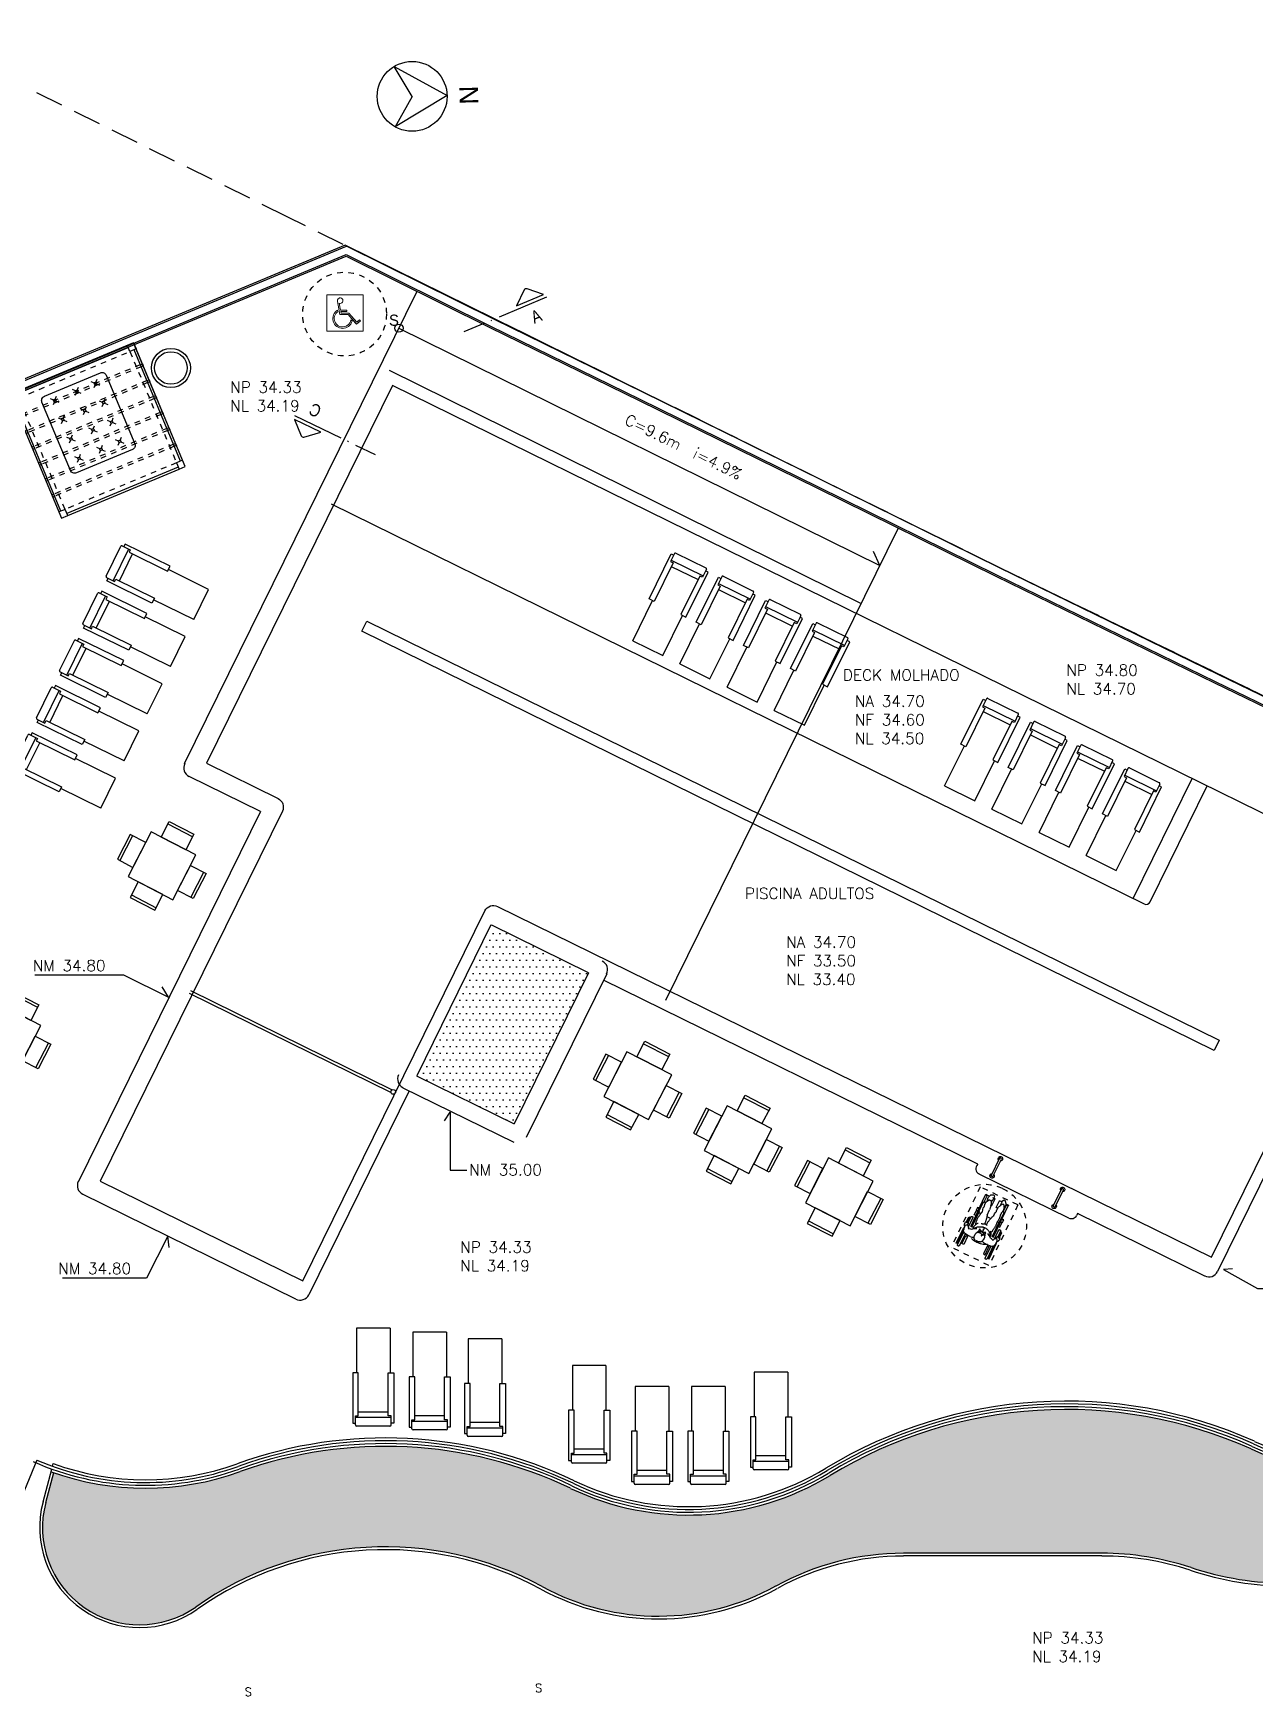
# Model space of a CAD drawing. Header units: metres. Extents: x -154 to 570, y -18 to 184.
# Drawn here: x -16.82 to 5.04, y 9.88 to 39.67 of the extents above; entities that cross this region are included whole.
import ezdxf
from ezdxf.enums import TextEntityAlignment as Align

# ---------------------------------------------------------------- set-up
doc = ezdxf.new("R2010")
doc.units = ezdxf.units.M
for name, pattern in [('DASHDOT', [1, 0.5, -0.25, 0, -0.25]), ('DASHEDX2', [1.5, 1, -0.5]), ('HIDDEN', [0.375, 0.25, -0.125]), ('terreno + circ vert$0$DASHEDX2', [1.5, 1, -0.5])]:
    doc.linetypes.add(name, pattern=pattern)
for name, color, linetype in [('AR-MOB', 2, 'Continuous'), ('ARQ-ALV ACAB', 4, 'Continuous'), ('ARQ-ALV-BXA', 3, 'Continuous'), ('ARQ-AUX', 7, 'Continuous'), ('ARQ-DIM - EMBASAM', 2, 'Continuous'), ('ARQ-PRJ', 7, 'DASHEDX2'), ('ARQ-SIM', 1, 'Continuous'), ('FM-PRJ', 1, 'HIDDEN'), ('LINHA01', 8, 'Continuous'), ('PA-GRADIL', 7, 'Continuous'), ('PA-MOBILIÁRIO', 251, 'Continuous'), ('PA-NIVEIS', 7, 'Continuous'), ('PA-NIVEL', 7, 'Continuous'), ('PA-PAISAGISMO', 7, 'Continuous'), ('PA-PISO', 7, 'Continuous'), ('PA-PLANTIO', 84, 'DASHDOT'), ('PA-TEXTO', 7, 'Continuous'), ('PA-VEGETAÇÃO', 84, 'Continuous'), ('PROJEÇÕES', 7, 'HIDDEN'), ('terreno + circ vert$0$ARQ-EST', 2, 'Continuous'), ('terreno + circ vert$0$ARQ-PRJ', 7, 'terreno + circ vert$0$DASHEDX2'), ('terreno + circ vert$0$ARQ-SIM', 1, 'Continuous'), ('TEXTO3 1-50', 6, 'Continuous')]:
    doc.layers.add(name, color=color, linetype=linetype)
doc.styles.add('100_R_100', font='GOTHIC.TTF', dxfattribs={"height": 0.25})
doc.styles.add('Adesa', font='ARIALN.TTF')
doc.styles.add('Romans', font='romans.shx')
doc.styles.add('terreno + circ vert$0$Arial', font='arial.ttf')
pattern_1 = [(0, (-753.57029, 160.3369), (0.05953125, 0.1190625), [0, -0.1190625])]

# ---------------------------------------------------------------- blocks, each defined once
blk = doc.blocks.new('A$C119253A6')
blk.add_lwpolyline([(0.9, 0.9), (0, 0.9), (0, 0), (0.9, 0)], close=True)
blk = doc.blocks.new('A$C09573A45')
blk.add_line((0.264, 0), (0.264, 0.5))
blk.add_lwpolyline([(0, 0), (0.314, 0), (0.314, 0.5), (0, 0.5)], close=True)
blk = doc.blocks.new('A$C6A2E4839')
at = {"layer": 'PA-MOBILIÁRIO'}
for name, p, rotation in [('A$C09573A45', (0.575, 1.203), 135.0645265609486), ('A$C119253A6', (1.363, 0.718), 135.0645265609486), ('A$C09573A45', (0.231, 0.575), 225.0645265609486)]:
    blk.add_blockref(name, p, dxfattribs=dict(at, rotation=rotation))
at = {"layer": 'PA-MOBILIÁRIO', "xscale": -1}
for p, rotation in [((0.867, 1.213), 225.0645265609484), ((1.212, 0.567), 135.0645265609486)]:
    blk.add_blockref('A$C09573A45', p, dxfattribs=dict(at, rotation=rotation))
blk = doc.blocks.new('ChaseLong')
at = {"layer": 'PA-MOBILIÁRIO'}
for p, q in [((-0.95, 0.327), (-0.05, 0.327)), ((-0.95, 0.227), (-0.95, 0.327)), ((-0.05, 0.327), (-0.05, 0.277)), ((-1.75, 0.259), (-0.95, 0.259)), ((-0.18, 0.227), (-0.95, 0.227)), ((-0.25, 0.227), (-0.25, -0.309)), ((-0.18, 0.277), (-0.18, 0.227)), ((-0.02, 0.277), (-0.18, 0.277)), ((-0.15, 0.277), (-0.15, -0.359)), ((0, 0.257), (0, -0.339)), ((-0.95, -0.309), (-0.95, -0.409)), ((-0.18, -0.309), (-0.95, -0.309)), ((-0.95, -0.409), (-0.05, -0.409)), ((-0.18, -0.359), (-0.18, -0.309)), ((-0.02, -0.359), (-0.18, -0.359)), ((-0.05, -0.409), (-0.05, -0.359))]:
    blk.add_line(p, q, dxfattribs=at)
blk.add_lwpolyline([(-1.75, 0.259), (-1.75, -0.341), (-0.95, -0.341)], dxfattribs=at)
for centre, start, end in [((-0.02, 0.257), 360, 90), ((-0.02, -0.339), 270, 0)]:
    blk.add_arc(centre, 0.02, start, end, dxfattribs=at)
blk = doc.blocks.new('A$C1A1416DE')
at = {"layer": 'AR-MOB', "color": 8}
for p, q in [((0.158, 1.283), (0.105, 1.336)), ((0.158, 1.283), (0.105, 1.336)), ((0.158, 1.247), (0.105, 1.194)), ((0.158, 1.247), (0.105, 1.194)), ((0.195, 1.283), (0.248, 1.336)), ((0.195, 1.283), (0.248, 1.336)), ((0.195, 1.247), (0.248, 1.194)), ((0.195, 1.247), (0.248, 1.194)), ((0.627, 1.283), (0.574, 1.336)), ((0.627, 1.283), (0.574, 1.336)), ((0.627, 1.247), (0.574, 1.194)), ((0.627, 1.247), (0.574, 1.194)), ((0.663, 1.283), (0.716, 1.336)), ((0.663, 1.283), (0.716, 1.336)), ((0.663, 1.247), (0.716, 1.194)), ((0.663, 1.247), (0.716, 1.194)), ((1.095, 1.283), (1.042, 1.336)), ((1.095, 1.283), (1.042, 1.336)), ((1.095, 1.247), (1.042, 1.194)), ((1.095, 1.247), (1.042, 1.194)), ((1.132, 1.283), (1.185, 1.336)), ((1.132, 1.283), (1.185, 1.336)), ((1.132, 1.247), (1.185, 1.194)), ((1.132, 1.247), (1.185, 1.194)), ((1.564, 1.283), (1.511, 1.336)), ((1.564, 1.283), (1.511, 1.336)), ((1.564, 1.247), (1.511, 1.194)), ((1.564, 1.247), (1.511, 1.194)), ((1.6, 1.283), (1.654, 1.336)), ((1.6, 1.283), (1.654, 1.336)), ((1.6, 1.247), (1.654, 1.194)), ((1.6, 1.247), (1.654, 1.194)), ((0.158, 0.829), (0.105, 0.882)), ((0.158, 0.829), (0.105, 0.882)), ((0.158, 0.792), (0.105, 0.739)), ((0.158, 0.792), (0.105, 0.739)), ((0.195, 0.829), (0.248, 0.882)), ((0.195, 0.829), (0.248, 0.882)), ((0.195, 0.792), (0.248, 0.739)), ((0.195, 0.792), (0.248, 0.739)), ((0.627, 0.829), (0.574, 0.882)), ((0.627, 0.829), (0.574, 0.882)), ((0.627, 0.792), (0.574, 0.739)), ((0.627, 0.792), (0.574, 0.739)), ((0.663, 0.829), (0.716, 0.882)), ((0.663, 0.829), (0.716, 0.882)), ((0.663, 0.792), (0.716, 0.739)), ((0.663, 0.792), (0.716, 0.739)), ((1.095, 0.829), (1.042, 0.882)), ((1.095, 0.829), (1.042, 0.882)), ((1.095, 0.792), (1.042, 0.739)), ((1.095, 0.792), (1.042, 0.739)), ((1.132, 0.829), (1.185, 0.882)), ((1.132, 0.829), (1.185, 0.882)), ((1.132, 0.792), (1.185, 0.739)), ((1.132, 0.792), (1.185, 0.739)), ((1.564, 0.829), (1.511, 0.882)), ((1.564, 0.829), (1.511, 0.882)), ((1.564, 0.792), (1.511, 0.739)), ((1.564, 0.792), (1.511, 0.739)), ((1.6, 0.829), (1.654, 0.882)), ((1.6, 0.829), (1.654, 0.882)), ((1.6, 0.792), (1.654, 0.739)), ((1.6, 0.792), (1.654, 0.739)), ((0.158, 0.296), (0.105, 0.349)), ((0.158, 0.296), (0.105, 0.349)), ((0.158, 0.26), (0.105, 0.206)), ((0.158, 0.26), (0.105, 0.206)), ((0.195, 0.296), (0.248, 0.349)), ((0.195, 0.296), (0.248, 0.349)), ((0.195, 0.26), (0.248, 0.206)), ((0.195, 0.26), (0.248, 0.206)), ((0.627, 0.296), (0.574, 0.349)), ((0.627, 0.296), (0.574, 0.349)), ((0.627, 0.26), (0.574, 0.206)), ((0.627, 0.26), (0.574, 0.206)), ((0.663, 0.296), (0.716, 0.349)), ((0.663, 0.296), (0.716, 0.349)), ((0.663, 0.26), (0.716, 0.206)), ((0.663, 0.26), (0.716, 0.206)), ((1.095, 0.296), (1.042, 0.349)), ((1.095, 0.296), (1.042, 0.349)), ((1.095, 0.26), (1.042, 0.206)), ((1.095, 0.26), (1.042, 0.206)), ((1.132, 0.296), (1.185, 0.349)), ((1.132, 0.296), (1.185, 0.349)), ((1.132, 0.26), (1.185, 0.206)), ((1.132, 0.26), (1.185, 0.206)), ((1.564, 0.296), (1.511, 0.349)), ((1.564, 0.296), (1.511, 0.349)), ((1.564, 0.26), (1.511, 0.206)), ((1.564, 0.26), (1.511, 0.206)), ((1.6, 0.296), (1.654, 0.349)), ((1.6, 0.296), (1.654, 0.349)), ((1.6, 0.26), (1.654, 0.206)), ((1.6, 0.26), (1.654, 0.206))]:
    blk.add_line(p, q, dxfattribs=at)
blk.add_lwpolyline([(0, 0.1), (0, 1.459, -0.414214), (0.1, 1.559), (1.76, 1.559, -0.414214), (1.86, 1.459), (1.86, 0.1, -0.414214), (1.76, 0), (0.1, 0, -0.414214)], format="xyb", close=True, dxfattribs=at)
blk.add_lwpolyline([(0, 0.1), (0, 1.459, -0.414214), (0.1, 1.559), (1.76, 1.559, -0.414214), (1.86, 1.459), (1.86, 0.1, -0.414214), (1.76, 0), (0.1, 0, -0.414214)], format="xyb", close=True, dxfattribs=at)
for centre in [(0.176, 1.265), (0.176, 1.265), (0.645, 1.265), (0.645, 1.265), (1.114, 1.265), (1.114, 1.265), (1.582, 1.265), (1.582, 1.265), (0.176, 0.811), (0.176, 0.811), (0.645, 0.811), (0.645, 0.811), (1.114, 0.811), (1.114, 0.811), (1.582, 0.811), (1.582, 0.811), (0.176, 0.278), (0.176, 0.278), (0.645, 0.278), (0.645, 0.278), (1.114, 0.278), (1.114, 0.278), (1.582, 0.278), (1.582, 0.278)]:
    blk.add_circle(centre, 0.0259, dxfattribs=at)
blk = doc.blocks.new('A$C0CFC7B20')
at = {"layer": 'ARQ-ALV-BXA', "color": 3}
blk.add_line((3, 3), (0, 3), dxfattribs=at)
at = {"layer": 'ARQ-ALV-BXA', "color": 2}
blk.add_line((0, 3), (0, 0), dxfattribs=at)
at = {"layer": 'ARQ-PRJ', "ltscale": 0.03}
for p, q in [((0.511, 2.95), (0.511, 0.05)), ((0.561, 2.95), (0.561, 0.05)), ((0.896, 2.95), (0.896, 0.05)), ((0.946, 2.95), (0.946, 0.05)), ((1.282, 2.95), (1.282, 0.05)), ((1.332, 2.95), (1.332, 0.05)), ((1.668, 2.95), (1.668, 0.05)), ((1.718, 2.95), (1.718, 0.05)), ((2.054, 2.95), (2.054, 0.05)), ((2.104, 2.95), (2.104, 0.05)), ((2.439, 2.95), (2.439, 0.05)), ((2.489, 2.95), (2.489, 0.05))]:
    blk.add_line(p, q, dxfattribs=at)
blk.add_lwpolyline([(2.85, 2.85), (2.85, 0.15), (0.15, 0.15), (0.15, 2.85)], close=True, dxfattribs=at)
at = {"layer": 'PA-GRADIL', "ltscale": 0.1}
blk.add_line((0.05, 0.15), (0.05, 2.85), dxfattribs=at)
at = {"layer": 'PA-PAISAGISMO', "color": 7}
for p, q in [((2.85, 3), (0.15, 3)), ((0.05, 2.85), (0.05, 0.15)), ((2.85, 2.95), (0.15, 2.95)), ((2.95, 2.85), (2.95, 0.15)), ((3, 0.15), (3, 2.85)), ((2.85, 0.05), (0.15, 0.05))]:
    blk.add_line(p, q, dxfattribs=at)
at = {"layer": 'PA-PAISAGISMO', "color": 2}
for points in [[(0, 2.85), (0, 3), (0.15, 3), (0.15, 2.85)], [(0.561, 3), (0.561, 2.95), (0.511, 2.95), (0.511, 3)], [(0.946, 3), (0.946, 2.95), (0.896, 2.95), (0.896, 3)], [(1.332, 3), (1.332, 2.95), (1.282, 2.95), (1.282, 3)], [(1.718, 3), (1.718, 2.95), (1.668, 2.95), (1.668, 3)], [(2.104, 3), (2.104, 2.95), (2.054, 2.95), (2.054, 3)], [(2.489, 3), (2.489, 2.95), (2.439, 2.95), (2.439, 3)], [(3, 2.85), (3, 3), (2.85, 3), (2.85, 2.85)], [(0, 0), (0, 0.15), (0.15, 0.15), (0.15, 0)], [(0, 0), (0, 0.15), (0.15, 0.15), (0.15, 0)], [(0, 0), (0, 0.15), (0.15, 0.15), (0.15, 0)], [(0.561, 0), (0.561, 0.05), (0.511, 0.05), (0.511, 0)], [(0.946, 0), (0.946, 0.05), (0.896, 0.05), (0.896, 0)], [(1.332, 0), (1.332, 0.05), (1.282, 0.05), (1.282, 0)], [(1.718, 0), (1.718, 0.05), (1.668, 0.05), (1.668, 0)], [(2.104, 0), (2.104, 0.05), (2.054, 0.05), (2.054, 0)], [(2.489, 0), (2.489, 0.05), (2.439, 0.05), (2.439, 0)], [(3, 0), (3, 0.15), (2.85, 0.15), (2.85, 0)]]:
    blk.add_lwpolyline(points, close=True, dxfattribs=at)
at = {"layer": 'PA-PISO'}
for q in [(2.905, 0), (3, 0)]:
    blk.add_line((0, 0), q, dxfattribs=at)
at = {"layer": 'PA-MOBILIÁRIO'}
blk.add_blockref('A$C1A1416DE', (0.336, 0.597), dxfattribs=at)
blk = doc.blocks.new('vaso1')
at = {"layer": 'PA-VEGETAÇÃO'}
for radius in [0.3, 0.25]:
    blk.add_circle((0, 0), radius, dxfattribs=at)
blk = doc.blocks.new('bho pne')
at = {"layer": 'LINHA01', "linetype": 'Continuous', "lineweight": 18}
for p, q in [((2856.146, -233.944), (2856.106, -233.715)), ((2856.146, -233.944), (2856.106, -233.715)), ((2856.158, -233.869), (2856.136, -233.745)), ((2856.158, -233.869), (2856.136, -233.745)), ((2856.112, -233.895), (2856.107, -233.868)), ((2856.112, -233.895), (2856.107, -233.868)), ((2856.146, -233.944), (2856.298, -233.944)), ((2856.146, -233.944), (2856.298, -233.944)), ((2856.158, -233.869), (2856.273, -233.869)), ((2856.158, -233.869), (2856.273, -233.869)), ((2856.167, -233.919), (2856.163, -233.894)), ((2856.163, -233.894), (2856.273, -233.894)), ((2856.167, -233.919), (2856.163, -233.894)), ((2856.163, -233.894), (2856.273, -233.894)), ((2856.167, -233.919), (2856.31, -233.919)), ((2856.167, -233.919), (2856.31, -233.919)), ((2856.273, -233.894), (2856.273, -233.869)), ((2856.273, -233.894), (2856.273, -233.869)), ((2856.429, -234.1), (2856.298, -233.944)), ((2856.445, -234.119), (2856.298, -233.944)), ((2856.432, -234.064), (2856.31, -233.919)), ((2856.448, -234.083), (2856.31, -233.919)), ((2856.366, -234.063), (2856.345, -234.039)), ((2856.445, -234.119), (2856.515, -234.059)), ((2856.448, -234.083), (2856.499, -234.04)), ((2856.467, -234.1), (2856.515, -234.059)), ((2856.47, -234.064), (2856.499, -234.04)), ((2856.515, -234.059), (2856.499, -234.04)), ((2856.515, -234.059), (2856.499, -234.04))]:
    blk.add_line(p, q, dxfattribs=at)
at = {"layer": 'LINHA01', "linetype": 'Continuous', "lineweight": 18, "flags": 128}
blk.add_lwpolyline([(2855.913, -234.244), (2855.913, -233.594), (2856.563, -233.594), (2856.563, -234.244)], close=True, dxfattribs=at)
blk.add_lwpolyline([(2855.913, -234.244), (2855.913, -233.594), (2856.563, -233.594), (2856.563, -234.244)], close=True, dxfattribs=at)
at = {"layer": 'LINHA01', "linetype": 'Continuous', "lineweight": 18}
for centre, radius, start, end in [((2856.153, -233.698), 0.05, 251.0055, 200.0053), ((2856.153, -233.698), 0.05, 251.0055, 200.0053), ((2856.196, -234.019), 0.175, 120.481, 345.4352), ((2856.196, -234.019), 0.175, 120.481, 345.4352), ((2856.196, -234.019), 0.15, 124.0916, 352.5624), ((2856.196, -234.019), 0.15, 124.0916, 352.5624)]:
    blk.add_arc(centre, radius, start, end, dxfattribs=at)
at = {"layer": 'PROJEÇÕES', "color": 8, "linetype": 'HIDDEN', "ltscale": 0.3}
blk.add_circle((2856.232, -233.937), 0.75, dxfattribs=at)
blk = doc.blocks.new('CADEIRANTE DIÂMETRO 1.20M - PLANTA')
at = {"color": 7, "ltscale": 0.025}
for p, q in [((0.598, 0.924), (-0.081, 0.245)), ((0.598, 0.924), (1.022, 0.5)), ((1.022, 0.5), (0.343, -0.179)), ((-0.081, 0.245), (0.343, -0.179))]:
    blk.add_line(p, q, dxfattribs=at)
at = {"color": 7}
for p, q in [((0.452, 0.608), (0.563, 0.719)), ((0.563, 0.719), (0.64, 0.797)), ((0.582, 0.701), (0.659, 0.778)), ((0.629, 0.723), (0.632, 0.736)), ((0.632, 0.736), (0.645, 0.754)), ((0.64, 0.797), (0.659, 0.778)), ((0.64, 0.728), (0.655, 0.733)), ((0.645, 0.754), (0.666, 0.767)), ((0.655, 0.733), (0.668, 0.732)), ((0.659, 0.778), (0.669, 0.768)), ((0.666, 0.767), (0.687, 0.773)), ((0.668, 0.732), (0.68, 0.721)), ((0.68, 0.721), (0.679, 0.704)), ((0.687, 0.773), (0.718, 0.772)), ((0.719, 0.727), (0.706, 0.711)), ((0.715, 0.722), (0.744, 0.693)), ((0.718, 0.772), (0.726, 0.765)), ((0.729, 0.752), (0.719, 0.727)), ((0.726, 0.765), (0.729, 0.752)), ((0.218, 0.474), (0.231, 0.477)), ((0.231, 0.477), (0.245, 0.469)), ((0.246, 0.504), (0.249, 0.511)), ((0.25, 0.499), (0.246, 0.504)), ((0.312, 0.566), (0.247, 0.502)), ((0.25, 0.517), (0.247, 0.522)), ((0.35, 0.54), (0.248, 0.438)), ((0.249, 0.519), (0.304, 0.574)), ((0.249, 0.511), (0.25, 0.517)), ((0.255, 0.5), (0.25, 0.499)), ((0.253, 0.474), (0.263, 0.484)), ((0.452, 0.608), (0.255, 0.411)), ((0.264, 0.506), (0.255, 0.5)), ((0.263, 0.484), (0.27, 0.492)), ((0.27, 0.501), (0.264, 0.506)), ((0.328, 0.562), (0.269, 0.502)), ((0.27, 0.492), (0.27, 0.501)), ((0.466, 0.595), (0.271, 0.401)), ((0.302, 0.557), (0.308, 0.542)), ((0.304, 0.574), (0.312, 0.566)), ((0.306, 0.561), (0.312, 0.546)), ((0.386, 0.575), (0.436, 0.625)), ((0.402, 0.558), (0.386, 0.575)), ((0.452, 0.608), (0.402, 0.558)), ((0.462, 0.657), (0.433, 0.628)), ((0.433, 0.628), (0.452, 0.608)), ((0.436, 0.625), (0.452, 0.608)), ((0.452, 0.608), (0.481, 0.638)), ((0.466, 0.595), (0.452, 0.608)), ((0.471, 0.567), (0.454, 0.583)), ((0.462, 0.599), (0.563, 0.701)), ((0.481, 0.638), (0.462, 0.657)), ((0.494, 0.651), (0.504, 0.641)), ((0.588, 0.449), (0.545, 0.493)), ((0.57, 0.55), (0.588, 0.565)), ((0.582, 0.701), (0.589, 0.693)), ((0.588, 0.565), (0.599, 0.577)), ((0.599, 0.577), (0.608, 0.599)), ((0.606, 0.458), (0.668, 0.517)), ((0.649, 0.634), (0.667, 0.616)), ((0.667, 0.616), (0.744, 0.693)), ((0.675, 0.686), (0.673, 0.679)), ((0.679, 0.704), (0.675, 0.686)), ((0.683, 0.69), (0.675, 0.687)), ((0.692, 0.699), (0.683, 0.69)), ((0.706, 0.711), (0.692, 0.699)), ((0.714, 0.569), (0.791, 0.646)), ((0.732, 0.55), (0.714, 0.569)), ((0.735, 0.458), (0.776, 0.487)), ((0.779, 0.597), (0.77, 0.578)), ((0.776, 0.487), (0.792, 0.512)), ((0.787, 0.616), (0.779, 0.597)), ((0.818, 0.641), (0.787, 0.616)), ((0.82, 0.617), (0.791, 0.646)), ((0.792, 0.512), (0.802, 0.543)), ((0.799, 0.484), (0.792, 0.491)), ((0.797, 0.527), (0.839, 0.556)), ((0.799, 0.484), (0.876, 0.561)), ((0.834, 0.65), (0.818, 0.641)), ((0.818, 0.465), (0.895, 0.542)), ((0.854, 0.642), (0.834, 0.65)), ((0.839, 0.556), (0.866, 0.604)), ((0.866, 0.604), (0.854, 0.642)), ((0.876, 0.561), (0.866, 0.57)), ((0.895, 0.542), (0.876, 0.561)), ((0.006, 0.276), (0.201, 0.471)), ((0.014, 0.268), (0.006, 0.276)), ((0.174, 0.429), (0.014, 0.268)), ((0.162, 0.395), (0.018, 0.252)), ((0.02, 0.274), (0.034, 0.268)), ((0.023, 0.278), (0.038, 0.272)), ((0.172, 0.363), (0.04, 0.231)), ((0.082, 0.245), (0.17, 0.333)), ((0.102, 0.225), (0.082, 0.245)), ((0.19, 0.313), (0.102, 0.225)), ((0.161, 0.402), (0.176, 0.432)), ((0.165, 0.372), (0.161, 0.402)), ((0.185, 0.346), (0.165, 0.372)), ((0.17, 0.333), (0.19, 0.313)), ((0.187, 0.344), (0.174, 0.33)), ((0.176, 0.432), (0.2, 0.461)), ((0.222, 0.308), (0.185, 0.346)), ((0.201, 0.33), (0.187, 0.316)), ((0.2, 0.461), (0.218, 0.474)), ((0.226, 0.301), (0.222, 0.308)), ((0.226, 0.301), (0.244, 0.285)), ((0.245, 0.43), (0.236, 0.419)), ((0.236, 0.419), (0.25, 0.414)), ((0.243, 0.47), (0.253, 0.474)), ((0.244, 0.285), (0.255, 0.28)), ((0.245, 0.469), (0.25, 0.446)), ((0.25, 0.446), (0.245, 0.43)), ((0.25, 0.414), (0.267, 0.404)), ((0.255, 0.28), (0.267, 0.276)), ((0.267, 0.404), (0.279, 0.394)), ((0.267, 0.276), (0.273, 0.274)), ((0.273, 0.274), (0.281, 0.269)), ((0.279, 0.394), (0.302, 0.394)), ((0.302, 0.394), (0.325, 0.389)), ((0.325, 0.389), (0.355, 0.379)), ((0.347, 0.331), (0.379, 0.361)), ((0.401, 0.315), (0.449, 0.37)), ((0.428, 0.272), (0.457, 0.294)), ((0.487, 0.227), (0.477, 0.256)), ((0.693, 0.367), (0.499, 0.173)), ((0.707, 0.354), (0.509, 0.156)), ((0.639, 0.251), (0.537, 0.149)), ((0.707, 0.354), (0.656, 0.304)), ((0.656, 0.304), (0.673, 0.287)), ((0.665, 0.372), (0.682, 0.356)), ((0.673, 0.287), (0.723, 0.338)), ((0.676, 0.411), (0.726, 0.443)), ((0.693, 0.367), (0.707, 0.354)), ((0.697, 0.363), (0.799, 0.465)), ((0.707, 0.354), (0.818, 0.465)), ((0.707, 0.354), (0.736, 0.383)), ((0.726, 0.335), (0.707, 0.354)), ((0.723, 0.338), (0.707, 0.354)), ((0.726, 0.443), (0.735, 0.458)), ((0.755, 0.364), (0.726, 0.335)), ((0.736, 0.383), (0.755, 0.364)), ((0.749, 0.396), (0.74, 0.406)), ((0.411, 0.092), (0.323, 0.004)), ((0.323, 0.004), (0.343, -0.016)), ((0.461, 0.074), (0.329, -0.058)), ((0.343, -0.016), (0.432, 0.072)), ((0.494, 0.064), (0.35, -0.08)), ((0.527, 0.076), (0.367, -0.085)), ((0.378, 0.157), (0.371, 0.178)), ((0.374, -0.092), (0.569, 0.103)), ((0.383, 0.146), (0.378, 0.157)), ((0.4, 0.128), (0.383, 0.146)), ((0.4, 0.128), (0.407, 0.123)), ((0.407, 0.123), (0.444, 0.087)), ((0.432, 0.072), (0.411, 0.092)), ((0.428, 0.102), (0.415, 0.089)), ((0.442, 0.089), (0.428, 0.075)), ((0.444, 0.087), (0.471, 0.067)), ((0.471, 0.067), (0.5, 0.063)), ((0.492, 0.203), (0.487, 0.227)), ((0.492, 0.181), (0.492, 0.203)), ((0.502, 0.169), (0.492, 0.181)), ((0.5, 0.063), (0.531, 0.078)), ((0.512, 0.152), (0.502, 0.169)), ((0.517, 0.138), (0.512, 0.152)), ((0.528, 0.147), (0.517, 0.138)), ((0.544, 0.151), (0.528, 0.147)), ((0.531, 0.078), (0.56, 0.102)), ((0.568, 0.147), (0.544, 0.151)), ((0.56, 0.102), (0.573, 0.12)), ((0.568, 0.145), (0.572, 0.155)), ((0.575, 0.132), (0.568, 0.147)), ((0.572, 0.155), (0.582, 0.165)), ((0.573, 0.12), (0.575, 0.132)), ((0.582, 0.165), (0.591, 0.171)), ((0.591, 0.171), (0.599, 0.172)), ((0.598, 0.157), (0.597, 0.151)), ((0.597, 0.151), (0.602, 0.148)), ((0.604, 0.166), (0.598, 0.157)), ((0.599, 0.172), (0.604, 0.166)), ((0.66, 0.23), (0.6, 0.17)), ((0.665, 0.213), (0.6, 0.149)), ((0.602, 0.148), (0.609, 0.151)), ((0.609, 0.151), (0.615, 0.152)), ((0.615, 0.152), (0.621, 0.149)), ((0.617, 0.151), (0.672, 0.206)), ((0.655, 0.204), (0.64, 0.21)), ((0.659, 0.208), (0.644, 0.214)), ((0.672, 0.206), (0.665, 0.213)), ((0.373, -0.079), (0.366, -0.064)), ((0.367, -0.085), (0.374, -0.092)), ((0.376, -0.075), (0.37, -0.06))]:
    blk.add_line(p, q, dxfattribs=at)
at = {"color": 7, "ltscale": 0.025}
blk.add_ellipse((0.471, 0.372), major_axis=(-0.424, 0.424), ratio=1, start_param=-1.570796, end_param=4.712389, dxfattribs=at)
at = {"color": 7}
for centre, major_axis, ratio, start_param, end_param in [((0.573, 0.71), (-0.00944, -0.00944), 0.999981, 4.712389, 7.853982), ((0.684, 0.607), (0.091, 0.091), 1, 1.135643, 1.829009), ((0.65, 0.787), (-0.00944, -0.00944), 0.999981, 4.712389, 7.853982), ((0.259, 0.465), (0.0414, 0.0414), 1, 0.997959, 2.406692), ((0.339, 0.551), (-0.0107, 0.0107), 0.999981, 3.141593, 6.283185), ((0.712, 0.234), (-0.289, 0.289), 0.871851, -0.154436, 0.229384), ((0.472, 0.647), (-0.00643, 0.00643), 0.999981, 3.141593, 6.283185), ((1, 0.106), (-0.498, 0.498), 0.704926, -0.105807, 0.117367), ((0.168, 0.724), (-0.315, 0.315), 0.894782, 3.122165, 3.560862), ((-3.053, 4.176), (-3.567, 3.567), 0.53167, 3.156888, 3.173824), ((0.531, 0.727), (-0.106, 0.106), 1, 2.898608, 3.603956), ((0.828, 0.367), (-0.154, 0.154), 1, -0.549684, 0.032487), ((0.777, 0.553), (0.019, 0.019), 1, 5.119339, 7.052507), ((0.808, 0.474), (-0.00944, -0.00944), 0.999981, 4.712389, 7.853982), ((0.885, 0.551), (-0.00944, -0.00944), 0.999981, 4.712389, 7.853982), ((0.029, 0.241), (-0.0107, -0.0107), 0.999981, 4.712389, 7.853982), ((0.511, 0.414), (0.223, 0.223), 1, 2.651412, 3.631674), ((0.34, 0.248), (0.0449, 0.0449), 1, 1.377338, 2.576881), ((0.375, 0.238), (0.0683, 0.0683), 1, 1.00964, 1.711987), ((0.362, 0.35), (-0.0527, 0.0527), 1, -0.953003, 0.153485), ((0.358, 0.28), (0.0899, 0.0899), 1, 6.028174, 7.532278), ((0.306, 0.306), (0.0388, 0.0388), 1, 5.051798, 5.988467), ((0.389, 0.432), (0.022, 0.022), 1, 1.306837, 2.601824), ((0.376, 0.262), (0.0203, 0.0203), 1, 0.723042, 1.583937), ((0.404, 0.323), (0.0295, 0.0295), 1, 2.215206, 3.271985), ((0.353, 0.253), (0.0544, 0.0544), 1, 5.833636, 6.944414), ((0.445, 0.364), (-0.0465, 0.0465), 1, 0.828631, 1.622332), ((0.368, 0.236), (0.0388, 0.0388), 1, 5.54814, 6.871958), ((0.336, 0.266), (-0.0642, 0.0642), 1, 3.10041, 4.044003), ((0.498, 0.488), (0.14, 0.14), 1, 3.414852, 3.719291), ((0.424, 0.335), (-0.00141, 0.00141), 1, -1.570796, 4.712389), ((0.437, 0.348), (-0.00141, 0.00141), 1, -1.570796, 4.712389), ((0.448, 0.362), (0.00141, 0.00141), 1, 6.283185307169487, 12.56637061434907), ((0.509, 0.455), (-0.0431, 0.0431), 1, 1.572226, 2.163721), ((0.297, 0.246), (0.14, 0.14), 1, 5.325367, 6.036604), ((0.611, 0.411), (0.082, 0.082), 1, 2.497554, 3.0212), ((0.42, 0.301), (-0.0866, 0.0866), 1, 3.043817, 3.916998), ((0.849, 0.046), (-0.342, 0.342), 0.86718, -0.28811, 0.027295), ((0.353, 0.56), (-0.25, 0.25), 0.886669, 2.876136, 3.381519), ((0.649, 0.241), (-0.0107, 0.0107), 0.999981, 3.141593, 6.283185), ((0.571, 0.453), (0.0797, 0.0797), 1, 4.673796, 5.119855), ((0.746, 0.373), (-0.00643, 0.00643), 0.999981, 3.141593, 6.283185), ((0.408, 0.295), (0.101, 0.101), 1, 2.787985, 3.285662), ((0.349, 0.234), (0.0424, 0.0424), 1, 3.500943, 4.864598), ((0.563, 0.161), (-0.0414, 0.0414), 1, 2.305697, 3.71443), ((0.34, -0.069), (-0.0107, -0.0107), 0.999981, 4.712389, 7.853982)]:
    blk.add_ellipse(centre, major_axis=major_axis, ratio=ratio, start_param=start_param, end_param=end_param, dxfattribs=at)
blk.add_ellipse((0.411, 0.321), major_axis=(0.00141, 0.00141), ratio=1, dxfattribs=at)
blk = doc.blocks.new('pni035-ap-paisag-terreo-r01$0$BARRA')
at = {"layer": 'PA-PAISAGISMO', "color": 7}
for points in [[(386.861, -278.983, -0.692215), (386.9, -278.983, -0.181883)], [(386.861, -279.324, 0.692215), (386.9, -279.324, 0.181883)]]:
    blk.add_lwpolyline(points, format="xyb", dxfattribs=at)
for points in [[(386.861, -279.324), (386.861, -278.983)], [(386.9, -278.983), (386.9, -279.324)]]:
    blk.add_lwpolyline(points, dxfattribs=at)
for centre, start, end in [((386.88, -278.983), 299.8555, 240.1445), ((386.88, -279.324), 119.8555, 60.1445)]:
    blk.add_arc(centre, 0.04, start, end, dxfattribs=at)
blk = doc.blocks.new('A$C23B574F5')
at = {"layer": 'PA-PLANTIO'}
h = blk.add_hatch(dxfattribs=at)
h.set_pattern_fill('DOTS', color=256, scale=0.075, style=0)
h.set_pattern_definition([(0, (-744.69338, 77.72053), (0.05953125, 0.1190625), [0, -0.1190625])])
h.paths.add_polyline_path([(-6.873, 22.832), (-8.619, 23.691), (-9.948, 20.991), (-8.202, 20.131)])
h = blk.add_hatch(dxfattribs=at)
h.set_pattern_fill('DOTS', color=256, scale=0.075, style=0)
h.set_pattern_definition(pattern_1)
edge = h.paths.add_edge_path()
edge.add_line((5.647, 11.913), (19.637, 11.913))
edge.add_arc((19.637, 8.571), 3.342, 51.8985, 90, ccw=False)
edge.add_arc((23.554, 13.567), 3.006, 231.8985, 303.9021)
edge.add_arc((27.828, 7.207), 4.656, 90, 123.9021, ccw=False)
edge.add_line((27.828, 11.863), (27.828, 12.213))
edge.add_line((27.828, 12.213), (33.587, 12.213))
edge.add_arc((33.606, 4.99), 7.223, 64.8732, 90.1448, ccw=False)
edge.add_line((36.673, 11.53), (36.524, 11.213))
edge.add_line((36.524, 11.213), (40.358, 9.414))
edge.add_arc((40.787, 10.329), 1.011, 244.8753, 333.8948)
edge.add_line((41.695, 9.885), (36.879, 12.155))
edge.add_line((36.879, 12.155), (25.955, 17.48))
edge.add_line((25.955, 17.48), (22.976, 14.608))
edge.add_arc((20.133, 17.204), 3.85, 270, 317.5977, ccw=False)
edge.add_line((20.133, 13.354), (9.498, 13.354))
edge.add_arc((9.498, 24.44), 11.086, 245.9343, 270, ccw=False)
edge.add_line((4.978, 14.318), (3.909, 12.192))
edge.add_arc((5.647, 17.473), 5.56, 251.7822, 270)
h = blk.add_hatch(dxfattribs=at)
h.set_pattern_fill('DOTS', color=256, scale=0.075, style=0)
h.set_pattern_definition(pattern_1)
h.paths.add_polyline_path([(-7.204, 13.613, 0.2003), (-13.12, 13.912, -0.171399), (-16.457, 13.894), (-16.599, 13.357, 0.700686), (-13.915, 11.488, -0.285155), (-7.713, 11.852, 0.255249), (-3.528, 11.865, -0.126362), (-1.243, 12.452), (2.303, 12.452, -0.080357), (3.909, 12.192), (4.978, 14.318, 0.246174), (-2.559, 13.844, -0.253033)])
at = {"layer": 'PA-GRADIL'}
blk.add_line((-16.757, 14.118, 0), (-17.158, 13.147, 0), dxfattribs=at)
at = {"layer": 'PA-GRADIL', "ltscale": 0.1}
for centre, radius, start, end in [((1.661, 6.891, 0), 8.234, 65.9343, 121.2532), ((1.661, 6.891, 0), 8.184, 65.9343, 121.2532), ((-10.52, 6.675, 0), 7.79, 64.4544, 109.7603), ((-10.52, 6.675, 0), 7.74, 64.4544, 109.7603), ((9.498, 24.44, 0), 11.036, 245.9343, 270), ((9.498, 24.44, 0), 10.986, 245.9343, 270), ((-14.486, 19.269, 0), 5.68, 245.715, 246.2195), ((-14.814, 18.627, 0), 4.96, 246.1099, 289.7603), ((-14.814, 18.627, 0), 4.91, 246.6789, 289.7603), ((-5.096, 18.024, 0), 4.839, 244.4544, 301.2532), ((-5.096, 18.024, 0), 4.789, 244.4544, 301.2532)]:
    blk.add_arc(centre, radius, start, end, dxfattribs=at)
at = {"layer": 'PA-NIVEIS', "elevation": 0}
blk.add_lwpolyline([(4.641, 17.544), (4.482, 17.534), (5.092, 17.189), (6.733, 17.189)], dxfattribs=at)
at = {"layer": 'PA-PAISAGISMO', "ltscale": 0.1}
for p, q in [((-14.113, 26.591, 0), (-9.957, 35.037, 0)), ((-10.454, 33.638, 0), (-2.002, 29.459, 0)), ((-11.492, 31.239, 0), (3.063, 24.078, 0)), ((-5.5, 22.352, 0), (-1.344, 30.798, 0)), ((-12.757, 25.732, 0), (-14.035, 26.36, 0)), ((2.865, 24.175, 0), (3.922, 26.324, 0)), ((3.169, 24.114, 0), (4.191, 26.192, 0)), ((-12.757, 25.732, 0), (-16.016, 19.108, 0)), ((-8.63, 23.701, 0), (-9.96, 21.001, 0)), ((-6.884, 22.842, 0), (-8.617, 23.695, 0)), ((0.082, 19.415, 0), (-6.615, 22.71, 0)), ((6.722, 22.278, 0), (4.377, 17.494, 0)), ((-10.093, 20.732, 0), (-11.892, 17.079, 0)), ((1.711, 18.452, 0), (0.107, 19.241, 0)), ((-12.123, 17, 0), (-15.942, 18.879, 0)), ((1.873, 18.54, 0), (1.853, 18.501, 0)), ((4.146, 17.415, 0), (1.87, 18.535, 0)), ((-16.478, 14.007, 0), (-16.465, 14.056, 0)), ((-16.648, 13.369, 0), (-16.491, 13.959, 0)), ((-16.599, 13.357, 0), (-16.457, 13.894, 0)), ((2.303, 12.452, 0), (-1.243, 12.452, 0)), ((2.303, 12.402, 0), (-1.243, 12.402, 0))]:
    blk.add_line(p, q, dxfattribs=at)
at = {"layer": 'PA-PAISAGISMO'}
for p, q in [((-6.884, 22.842, 0), (-8.213, 20.141, 0)), ((-6.559, 22.824, 0), (-8, 19.894, 0)), ((-9.961, 21.002, 0), (-8.213, 20.141, 0)), ((-10.206, 20.787, 0), (-8.219, 19.81, 0))]:
    blk.add_line(p, q, dxfattribs=at)
at = {"layer": 'PA-PAISAGISMO', "color": 7}
for p, q in [((-10.421, 20.701, 0), (-14.028, 22.476, 0)), ((-10.402, 20.747, 0), (-14.003, 22.519, 0))]:
    blk.add_line(p, q, dxfattribs=at)
at = {"layer": 'PA-PAISAGISMO', "ltscale": 0.1, "elevation": 0}
blk.add_lwpolyline([(4.27, 17.752), (7.598, 24.516), (-10.391, 33.362), (-13.721, 26.596), (-12.441, 25.966, -0.414254), (-12.364, 25.739), (-15.625, 19.112), (-11.999, 17.328), (-8.739, 23.956, -0.414087), (-8.511, 24.033)], format="xyb", close=True, dxfattribs=at)
at = {"layer": 'PA-PAISAGISMO', "color": 7}
blk.add_circle((-10.38, 20.711, 0), 0.0426, dxfattribs=at)
at = {"layer": 'PA-PAISAGISMO'}
for centre, radius, start, end in [((-13.958, 26.515, 0), 0.172, 153.8022, 243.8022), ((-6.714, 22.9, 0), 0.172, 333.759, 63.759), ((-10.129, 20.942, 0), 0.172, 153.8022, 243.8022), ((-15.862, 19.032, 0), 0.172, 153.8021, 243.8021), ((4.222, 17.57, 0), 0.172, 243.8022, 333.969), ((-12.047, 17.155, 0), 0.172, 243.8021, 333.8021), ((1.661, 6.891, 0), 8.284, 65.9343, 121.2532), ((1.661, 6.891, 0), 8.134, 65.9343, 121.2532), ((-5.096, 18.024, 0), 4.889, 244.4544, 301.2532), ((-5.096, 18.024, 0), 4.739, 244.4544, 301.2532)]:
    blk.add_arc(centre, radius, start, end, dxfattribs=at)
at = {"layer": 'PA-PAISAGISMO', "ltscale": 0.1}
for centre, radius, start, end in [((3.098, 24.148, 0), 0.0789, 243.8025, 333.7985), ((0.154, 19.337, 0), 0.106, 132.8018, 243.7985), ((1.758, 18.548, 0), 0.106, 243.7984, 333.7984), ((-10.52, 6.675, 0), 7.84, 64.4544, 109.7603), ((-10.52, 6.675, 0), 7.69, 64.4544, 109.7603), ((9.498, 24.44, 0), 11.086, 245.9343, 270), ((9.498, 24.44, 0), 10.936, 245.9343, 270), ((-14.814, 18.627, 0), 4.86, 250.1333, 289.7603), ((-14.814, 18.627, 0), 5.01, 250.283, 289.7603), ((-14.918, 12.91, 0), 1.79, 165.1213, 305.1948), ((-14.918, 12.91, 0), 1.74, 165.1213, 305.1948), ((-10.52, 6.675, 0), 5.89, 61.5317, 125.1948), ((-10.52, 6.675, 0), 5.84, 61.5317, 125.1948), ((-1.243, 7.709, 0), 4.742, 90, 118.8073), ((-1.243, 7.709, 0), 4.692, 90, 118.8073), ((2.303, 7.358, 0), 5.093, 71.7061, 90), ((2.303, 7.358, 0), 5.043, 71.7061, 90), ((5.647, 17.473, 0), 5.61, 251.7061, 270), ((5.647, 17.473, 0), 5.56, 251.7061, 270), ((-5.632, 15.69, 0), 4.415, 241.5317, 298.8073), ((-5.632, 15.69, 0), 4.365, 241.5317, 298.8073)]:
    blk.add_arc(centre, radius, start, end, dxfattribs=at)
at = {"layer": 'PA-PISO', "elevation": 0}
blk.add_lwpolyline([(4.403, 21.636), (4.315, 21.456), (-10.941, 28.962), (-10.853, 29.142)], close=True, dxfattribs=at)
at = {"layer": 'PA-TEXTO', "color": 7, "elevation": 0}
for points in [[(-10.277, 34.387), (-1.667, 30.14), (-1.782, 30.39)], [(-16.796, 22.807), (-15.21, 22.807), (-14.402, 22.41), (-14.513, 22.592)], [(-9.463, 20.195), (-9.362, 20.349), (-9.362, 19.308), (-9.064, 19.308)], [(-14.389, 17.924), (-14.413, 18.127), (-14.798, 17.376), (-16.297, 17.376)]]:
    blk.add_lwpolyline(points, dxfattribs=at)
at = {"layer": 'PA-TEXTO'}
blk.add_circle((-10.277, 34.387, 0), 0.0738, dxfattribs=at)
at = {"layer": 'FM-PRJ', "color": 252, "xscale": -1.25004913779713, "yscale": 1.25004913779713, "zscale": 1.25004913779713, "rotation": 289.3986444024665}
blk.add_blockref('CADEIRANTE DIÂMETRO 1.20M - PLANTA', (-0.038, 17.598, 0), dxfattribs=at)
at = {"layer": 'PA-MOBILIÁRIO', "xscale": 0.7999999999999998, "yscale": 0.7999999999999998, "zscale": 0.7999999999999998, "rotation": 292.651680837577}
blk.add_blockref('A$C0CFC7B20', (-17.242, 33.201, 0), dxfattribs=at)
at = {"layer": 'PA-MOBILIÁRIO'}
for name, p, rotation in [('ChaseLong', (-15.406, 30.177, 0), 153.7984664414358), ('ChaseLong', (-5.088, 30.246, 0), 63.79846644143577), ('ChaseLong', (-4.243, 29.83, 0), 63.79846644143577), ('ChaseLong', (-15.822, 29.332, 0), 153.7984664414358), ('ChaseLong', (-3.399, 29.414, 0), 63.79846644143577), ('ChaseLong', (-2.554, 28.999, 0), 63.79846644143577), ('ChaseLong', (-16.237, 28.488, 0), 153.7984664414358), ('ChaseLong', (-16.653, 27.643, 0), 153.7984664414358), ('ChaseLong', (0.496, 27.645, 0), 63.79846644143577), ('ChaseLong', (-17.069, 26.798, 0), 153.7984664414358), ('ChaseLong', (1.341, 27.23, 0), 63.79846644143577), ('ChaseLong', (2.185, 26.814, 0), 63.79846644143577), ('ChaseLong', (3.03, 26.398, 0), 63.79846644143577), ('A$C6A2E4839', (-14.992, 23.856, 0), 17.66951532728056), ('A$C6A2E4839', (-17.769, 20.802, 0), 17.66951532728056), ('A$C6A2E4839', (-6.476, 19.921, 0), 17.66951532728056), ('A$C6A2E4839', (-4.681, 18.954, 0), 17.66951532728056), ('A$C6A2E4839', (-2.87, 18.018, 0), 17.66951532728056), ('ChaseLong', (-10.696, 14.729, 0), 270), ('ChaseLong', (-9.686, 14.661, 0), 270), ('ChaseLong', (-8.696, 14.543, 0), 270), ('ChaseLong', (-6.831, 14.062, 0), 270), ('ChaseLong', (-3.577, 13.943, 0), 270), ('ChaseLong', (-5.707, 13.684, 0), 270), ('ChaseLong', (-4.697, 13.684, 0), 270)]:
    blk.add_blockref(name, p, dxfattribs=dict(at, rotation=rotation))
at = {"layer": 'PA-PAISAGISMO', "color": 6, "xscale": -1, "rotation": 333.8024765375354}
blk.add_blockref('pni035-ap-paisag-terreo-r01$0$BARRA', (470.79, 99.044, 0), dxfattribs=at)
at = {"layer": 'PA-PAISAGISMO', "color": 7, "xscale": -1, "rotation": 333.8024765375354}
blk.add_blockref('pni035-ap-paisag-terreo-r01$0$BARRA', (471.903, 98.497, 0), dxfattribs=at)
at = {"layer": 'PA-VEGETAÇÃO', "xscale": 1.166856688836833, "yscale": 1.166856688836833, "zscale": 1.166856688836833}
blk.add_blockref('vaso1', (-14.359, 33.674, 0), dxfattribs=at)
at = {"layer": 'TEXTO3 1-50', "extrusion": (1.11785e-05, -5.87224e-10, 1), "rotation": 359.9886443072605}
blk.add_blockref('bho pne', (-2867.435, 269.143, 0), dxfattribs=at)
at = {"layer": 'PA-NIVEIS', "char_height": 0.2, "attachment_point": 1, "style": 'Romans'}
for s, width, gutter_width, heights, insert in [('NP 34.33\\PNL 34.19{\\C7; }', 1.72737, 0, [1.058], (-13.297, 33.431)), ('NP 34.80\\PNL 34.70{\\C7; }', 1.55794, 0, [0.673], (1.67, 28.363)), ('NA 34.70\\PNF 34.60\\PNL 34.50{\\C7; }', 1.71238, 0, [1.062], (-2.116, 27.808)), ('\\pi1.14077;PISCINA ADULTOS', 4.83393, 1.25, [0], (-5.223, 24.366, 0)), ('NA 34.70\\PNF 33.50\\PNL 33.40{\\C7; }', 1.71238, 0, [1.062], (-3.347, 23.494, 0)), ('NP 34.33\\PNL 34.19{\\C7; }', 1.72737, 0, [1.058], (-9.179, 18.033)), ('NP 34.33\\PNL 34.19{\\C7; }', 1.72737, 0, [1.058], (1.057, 11.036, 0))]:
    blk.add_mtext_dynamic_manual_height_columns(s, width=width, gutter_width=gutter_width, heights=heights, dxfattribs=dict(at, insert=insert))
at = {"layer": 'PA-NIVEL', "attachment_point": 1, "style": 'Romans'}
for s, width, gutter_width, heights, insert, char_height in [('DECK MOLHADO', 4.83393, 1.25, [0], (-2.331, 28.276, 0), 0.2), ('NM 34.80{\\C7; }', 1.65248, 0, [0.5], (-16.832, 23.073), 0.2), ('NM 35.00{\\C7; }', 1.65248, 0, [0.5], (-9.021, 19.416), 0.2), ('NM 34.80{\\C7; }', 1.65248, 0, [0.5], (-16.375, 17.65), 0.2), ('S{\\C7; }', 0.33581, 0, [0.0626], (-13.039, 10.044, 0), 0.15), ('S{\\C7; }', 0.33581, 0, [0.0626], (-7.841, 10.113, 0), 0.15)]:
    blk.add_mtext_dynamic_manual_height_columns(s, width=width, gutter_width=gutter_width, heights=heights, dxfattribs=dict(at, insert=insert, char_height=char_height))
at = {"layer": 'PA-TEXTO', "insert": (-10.456, 34.63, 0), "char_height": 0.2, "width": 0.17301, "attachment_point": 1, "style": '100_R_100'}
blk.add_mtext('S', dxfattribs=at)
at = {"layer": 'PA-TEXTO', "insert": (-7.179, 33.356, 0), "char_height": 0.2, "attachment_point": 1, "rotation": 333.7432, "style": 'Romans'}
blk.add_mtext_dynamic_manual_height_columns('\\pi1.12649;{\\C7;C=9.6m  i=4.9% }', width=4.83393, gutter_width=1.25, heights=[0.972], dxfattribs=at)
blk = doc.blocks.new('ADESA-SIM CORT')
at = {"color": 2}
for points in [[(0.521, 0), (0, 0)], [(0.706, 0), (0.729, 0)], [(2.14, 0), (0.914, 0)]]:
    blk.add_lwpolyline(points, dxfattribs=at)
at = {"color": 3}
blk.add_lwpolyline([(1.712, 0.367), (1.4, 0.086), (2.1, 0.086), (1.788, 0.367)], dxfattribs=at)
blk.add_lwpolyline([(1.788, 0.367, 0.267949), (1.712, 0.367)], format="xyb", dxfattribs=at)
at = {"color": 3, "style": 'Adesa'}
blk.add_attdef('A', text='', height=0.35, dxfattribs=at).set_placement((1.739, -0.325), align=Align.MIDDLE_CENTER)
blk = doc.blocks.new('terreno + circ vert$0$ARQ- NORTE')
at = {"layer": 'terreno + circ vert$0$ARQ-SIM'}
for p, q in [((-1.636, -2.792), (-0.012, 0.02)), ((-0.012, 0.02), (1.612, -2.792)), ((-0.012, -1.855), (-1.636, -2.792)), ((-0.012, -1.855), (1.612, -2.792))]:
    blk.add_line(p, q, dxfattribs=at)
blk.add_circle((-0.012, -1.855), 1.875, dxfattribs=at)
at = {"layer": 'terreno + circ vert$0$ARQ-SIM', "color": 3, "style": 'terreno + circ vert$0$Arial'}
blk.add_text('N', height=1, dxfattribs=at).set_placement((-0.012, 1.189), align=Align.MIDDLE)
blk = doc.blocks.new('terreno + circ vert')
at = {"layer": 'Defpoints'}
blk.add_lwpolyline([(45.031, 1.162, 0.011807), (45.046, 1.811), (45.121, 8.461), (42.945, 9.481), (35.555, 12.947), (27.506, 16.893), (22.101, 19.54), (15.002, 23.015), (8.325, 26.282), (0.49, 30.091), (-5.893, 33.236), (-11.242, 35.872), (-77.207, 8.344), (-72.462, -3.025), (39.746, -3.025), (40.529, -3.025, 0.392534)], format="xyb", close=True, dxfattribs=at)
at = {"layer": 'terreno + circ vert$0$ARQ-EST', "color": 102}
blk.add_lwpolyline([(45.031, 1.162, 0.011807), (45.046, 1.811), (45.121, 8.461), (42.945, 9.481), (35.555, 12.947), (27.506, 16.893), (22.101, 19.54), (15.002, 23.015), (8.325, 26.282), (0.49, 30.091), (-5.893, 33.236), (-11.242, 35.872), (-77.207, 8.344), (-72.462, -3.025), (39.746, -3.025), (40.529, -3.025, 0.392527), (45.031, 1.162)], format="xyb", dxfattribs=at)
at = {"layer": 'terreno + circ vert$0$ARQ-PRJ', "color": 1, "ltscale": 0.5}
blk.add_lwpolyline([(48.042, 1.391), (48.106, 7.061), (42.945, 9.481), (35.555, 12.947), (27.506, 16.893), (22.101, 19.54), (15.002, 23.015), (8.325, 26.282), (0.49, 30.091), (-5.893, 33.236), (-12.276, 36.381), (-18.916, 39.668), (-31.6, 31.223), (-104.383, 0.849), (-104.14, -6.025), (40.542, -6.025, 0.41093)], format="xyb", close=True, dxfattribs=at)
at = {"extrusion": (-0.000517464, -5.41754e-06, 1), "xscale": 0.3333333333333464, "yscale": 0.3333333333333464, "zscale": 0.3333333333333464, "rotation": 271.1996620368655}
blk.add_blockref('terreno + circ vert$0$ARQ- NORTE', (-9.423, 38.547, 0.004), dxfattribs=at)

msp = doc.modelspace()

# ---------------------------------------------------------------- linework, layer by layer
at = {"layer": 'ARQ-ALV ACAB'}
for points in [[(-22.6349, 30.9129), (-11.2204, 35.6769)], [(-11.2204, 35.6769), (-8.6477, 34.4011), (-5.9758, 33.093), (-2.7846, 31.5207), (0.407, 29.9481), (4.322, 28.0363), (8.2431, 26.1385), (11.581, 24.505), (14.9193, 22.8714), (18.469, 21.1343), (24.7178, 18.0666), (31.4448, 14.7699)]]:
    msp.add_lwpolyline(points, dxfattribs=at)
at = {"layer": 'ARQ-AUX'}
for points in [[(-22.6985, 31.0652), (-11.2145, 35.8581)], [(-11.2108, 35.8563), (-8.5748, 34.5491), (-5.9031, 33.2411), (-2.7117, 31.6687), (0.4797, 30.0962), (4.3942, 28.1847), (8.3153, 26.2868), (11.6535, 24.6532), (14.9918, 23.0196), (18.5416, 21.2825), (24.7905, 18.2147), (31.5174, 14.9181)], [(-22.6445, 30.936), (-11.2195, 35.7044)], [(-11.2195, 35.7044), (-8.6367, 34.4235), (-5.9648, 33.1155), (-2.7736, 31.5431), (0.418, 29.9705), (4.333, 28.0588), (8.254, 26.1609), (11.592, 24.5275), (14.9303, 22.8939), (18.48, 21.1567), (24.7288, 18.0891), (31.4558, 14.7924)]]:
    msp.add_lwpolyline(points, dxfattribs=at)

# ---------------------------------------------------------------- block references
msp.add_blockref('A$C23B574F5', (0, 0, 0), dxfattribs=at)
at = {"layer": 'ARQ-DIM - EMBASAM'}
msp.add_blockref('terreno + circ vert', (0, 0), dxfattribs=at)
at = {"layer": 'ARQ-SIM'}
ref = msp.add_blockref('ADESA-SIM CORT', (-9.1165, 34.3223), dxfattribs=dict(at, xscale=0.7499999999999998, yscale=0.7499999999999998, zscale=0.7499999999999998, rotation=22.65399178026154))
ref.add_attrib('A', 'A', dxfattribs={"layer": '0', "color": 4, "height": 0.225, "rotation": 22.65399, "style": 'Adesa'}).set_placement((-7.8189, 34.6), align=Align.MIDDLE_CENTER)
ref = msp.add_blockref('ADESA-SIM CORT', (-10.7037, 32.1226), dxfattribs=dict(at, xscale=0.7499999999999999, yscale=0.7499999999999999, zscale=0.7499999999999999, rotation=154.0442654760478))
ref.add_attrib('A', 'C', dxfattribs={"layer": '0', "color": 4, "height": 0.225, "rotation": 153.84209, "style": 'Adesa'}).set_placement((-11.7766, 32.9157), align=Align.MIDDLE_CENTER)

doc.saveas('drawing.dxf')
